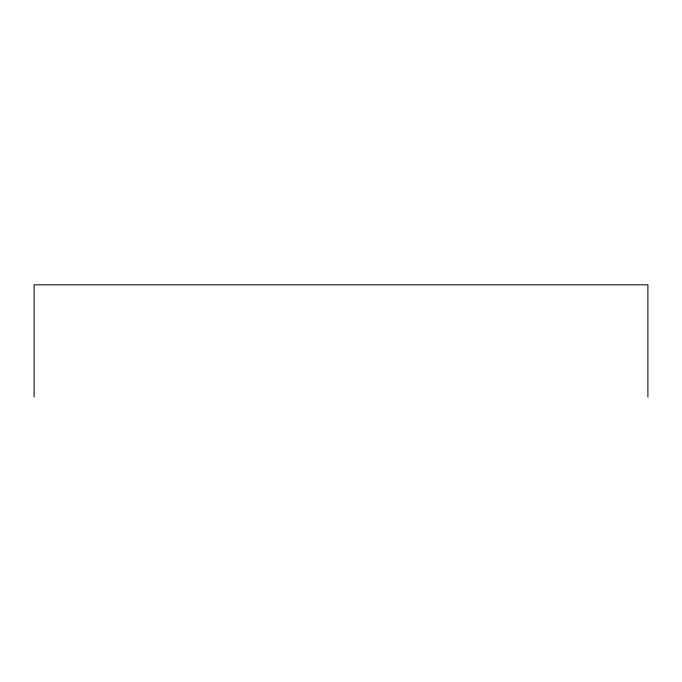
<?xml version="1.0" encoding="UTF-8"?>
<svg xmlns="http://www.w3.org/2000/svg" width="682" height="682" viewBox="0 0 682 682"><rect width="100%" height="100%" fill="white"/><g stroke="black" fill="none" stroke-linecap="round" stroke-linejoin="round"><path stroke-width="1.02" d="M647.9 397.171L647.9 284.829L34.1 284.829L34.1 397.171"/></g></svg>
